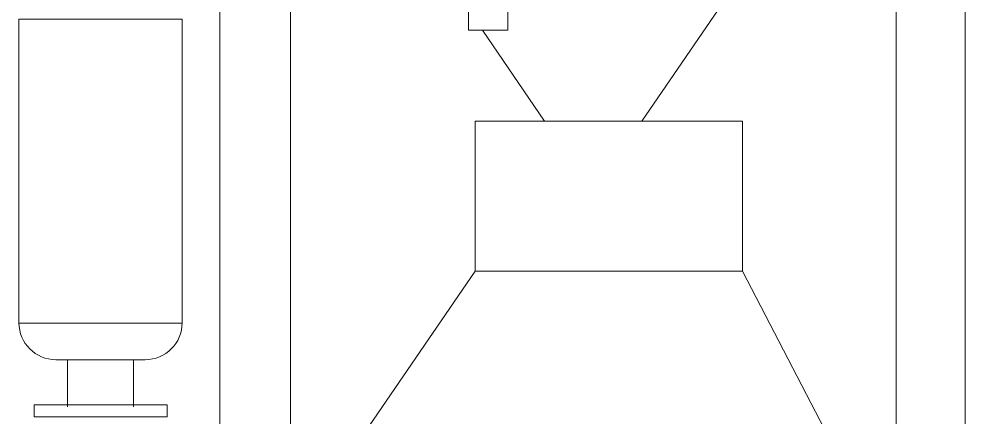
# Model space of a CAD drawing. Header units: millimetres. Extents: x 28 to 201, y 462 to 575.
# Drawn here: x 120.99 to 122.26, y 559.027 to 559.562 of the extents above; entities that cross this region are included whole.
import ezdxf

# ---------------------------------------------------------------- set-up
doc = ezdxf.new("R2010")
doc.units = ezdxf.units.MM
doc.layers.add('1- 3', color=3, linetype='Continuous')

# ---------------------------------------------------------------- blocks, each defined once
blk = doc.blocks.new('CTOBOM')
at = {"color": 0, "lineweight": 20}
for p, q in [((7.5575, -1.394), (5.4743, -1.394)), ((6.2241, -1.6), (6.4785, -1.4679)), ((6.0226, -1.6), (6.2241, -1.6)), ((6.0226, -1.959), (6.0226, -1.6)), ((6.2241, -1.6), (6.2241, -1.959)), ((5.8545, -1.6202), (6.0226, -1.7355)), ((5.9003, -1.9494), (6.0226, -1.8658)), ((5.777, -1.915), (5.9003, -1.915)), ((5.9003, -1.915), (5.9003, -1.9678)), ((5.9003, -1.9678), (5.777, -1.9678)), ((6.2241, -1.959), (6.0226, -1.959)), ((6.4785, -2.1333), (6.2241, -1.959)), ((5.4743, -2.2072), (7.5575, -2.2072))]:
    blk.add_line(p, q, dxfattribs=at)
at = {"color": 0, "lineweight": 5}
for p, q in [((6.2937, -2.3525), (5.8853, -2.3525)), ((5.8853, -2.3525), (5.8853, -2.5716)), ((6.2937, -2.3525), (6.2937, -2.5716)), ((6.4195, -2.3727), (6.4037, -2.3727)), ((6.4037, -2.3727), (6.4037, -2.5514)), ((6.4195, -2.5514), (6.4195, -2.3727)), ((6.3429, -2.4026), (6.3429, -2.5223)), ((6.3429, -2.5118), (6.3429, -2.4123)), ((6.3429, -2.4176), (6.4063, -2.4176)), ((6.3429, -2.5065), (6.4063, -2.5065)), ((6.4037, -2.5514), (6.4195, -2.5514)), ((6.2937, -2.5716), (5.8853, -2.5716))]:
    blk.add_line(p, q, dxfattribs=at)
at = {"color": 0, "lineweight": 20}
blk.add_lwpolyline([(5.4743, -1.6506), (5.4743, -2.3019), (7.5575, -2.3019), (7.5575, -1.3012), (5.4743, -1.3012), (5.4743, -1.6506)], dxfattribs=at)
at = {"color": 0, "lineweight": 5}
for points in [[(6.3429, -2.4022), (6.3429, -2.3747), (6.3207, -2.3525), (6.2932, -2.3525)], [(6.2932, -2.5716), (6.3207, -2.5716), (6.3429, -2.5493), (6.3429, -2.5219)]]:
    blk.add_open_spline(points, degree=3, dxfattribs=at)

msp = doc.modelspace()

# ---------------------------------------------------------------- block references
at = {"layer": '1- 3', "rotation": 270}
msp.add_blockref('CTOBOM', (123.5614, 565.4474), dxfattribs=at)

doc.saveas('drawing.dxf')
